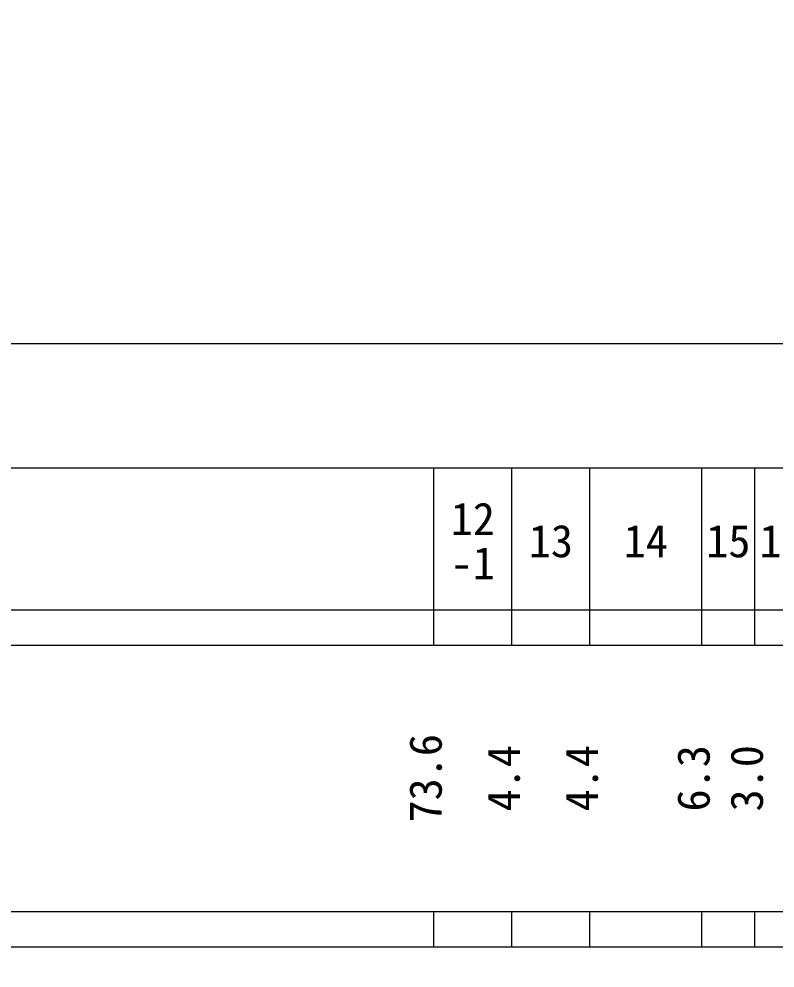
# Model space of a CAD drawing. Units: millimetres on the paper, enlarged 1000 times. Extents: x -55602354 to 84056675, y -218924267 to 380000.
# Drawn here: x 218225 to 260830, y 169809 to 223290 of the extents above; entities that cross this region are included whole.
import ezdxf
from ezdxf.enums import TextEntityAlignment as Align

# ---------------------------------------------------------------- set-up
doc = ezdxf.new("R2010")
doc.units = ezdxf.units.MM
doc.header["$LTSCALE"] = 1000
doc.layers.add('M-STR-STRC', color=7, linetype='Continuous', lineweight=25)
doc.layers.add('M-TTL-BAND', color=7, linetype='Continuous', lineweight=25)
doc.styles.add('ＭＳ ゴシック', font='')
doc.styles.get('ＭＳ ゴシック').set_extended_font_data('MS Gothic')

msp = doc.modelspace()

# ---------------------------------------------------------------- hatches: boundary and pattern name
at = {"layer": 'M-STR-STRC'}
msp.add_hatch(color=256, dxfattribs=at).paths.add_polyline_path([(-55594916, -215317041, 1), (-55594610, -215317070, 1), (-55594305, -215317098, 1), (-55580797, -215307366, 0.41421), (-55580889, -215307431, 0.41421), (-55580745, -215307064, 0.41421), (-55580837, -215307129, 0.41421), (-55580692, -215306761, 0.41421), (-55580785, -215306827, 0.41421), (-55566345, -215305448, 1), (-55566384, -215305752, 1), (-55566423, -215306056, 1), (-55597548, -215332337, 0.41421), (-55597635, -215332409, 0.41421), (-55597517, -215332032, 0.41421), (-55597604, -215332103, 0.41421), (-55597486, -215331727, 0.41421), (-55597573, -215331798, 0.41421), (-55585677, -215342470, 0.41421), (-55585743, -215342562, 0.41421), (-55585726, -215342167, 0.41421), (-55585792, -215342259, 0.41421), (-55585774, -215341865, 0.41421), (-55585841, -215341956, 0.41421), (-55571762, -215344566, 1), (-55571732, -215344261, 1), (-55571703, -215343956, 1), (-55559075, -215335789, 1), (-55559380, -215335758, 1), (-55559685, -215335727, 1), (-55555688, -215322973, 1), (-55555727, -215323277, 1), (-55555767, -215323581, 1), (-55393271, -215354691, 1), (-55393233, -215354387, 1), (-55393196, -215354083, 1), (-55410449, -215351682, 1), (-55410411, -215351378, 1), (-55410374, -215351073, 1), (-55407336, -215338454, 1), (-55407557, -215338427, 1), (-55407777, -215338399, 1), (-55271677, -215370690, 1), (-55271982, -215370659, 1), (-55272287, -215370628, 1), (-55266346, -215358322, 1), (-55266377, -215358627, 1), (-55266407, -215358932, 1), (-55289179, -215367259, 1), (-55289140, -215366955, 1), (-55289100, -215366651, 1), (571140, 349427, -0.39598), (571140, 349427), (571140, 348155), (571851, 348154), (573112, 350484, 0.38568), (573112, 350484)])

# ---------------------------------------------------------------- linework, layer by layer
at = {"layer": 'M-TTL-BAND'}
for p, q in [((40000, 205000), (579000, 205000)), ((68000, 198000), (579000, 198000)), ((241600, 188000), (241600, 198000)), ((246000, 188000), (246000, 198000)), ((250400, 188000), (250400, 198000)), ((256700, 188000), (256700, 198000)), ((259700, 188000), (259700, 198000)), ((40000, 190000), (579000, 190000)), ((40000, 188000), (579000, 188000)), ((40000, 173000), (579000, 173000)), ((241600, 171000), (241600, 173000)), ((246000, 171000), (246000, 173000)), ((250400, 171000), (250400, 173000)), ((256700, 171000), (256700, 173000)), ((259700, 171000), (259700, 173000)), ((40000, 171000), (579000, 171000))]:
    msp.add_line(p, q, dxfattribs=at)

# ---------------------------------------------------------------- texts
at = {"layer": 'M-TTL-BAND', "style": 'ＭＳ ゴシック'}
for s, p in [('12', (243800, 193655)), ('13', (248200, 192405)), ('14', (253550, 192405)), ('15', (258200, 192405)), ('16', (261200, 192405)), ('-1', (243800, 191155))]:
    msp.add_text(s, height=1833, dxfattribs=at).set_placement(p, align=Align.BOTTOM_CENTER)
for s, p in [('73.6', (242600, 180500)), ('4.4', (247000, 180500)), ('4.4', (251400, 180500)), ('6.3', (257700, 180500)), ('3.0', (260700, 180500))]:
    msp.add_text(s, height=1833, rotation=90, dxfattribs=at).set_placement(p, align=Align.BOTTOM_CENTER)

doc.saveas('drawing.dxf')
